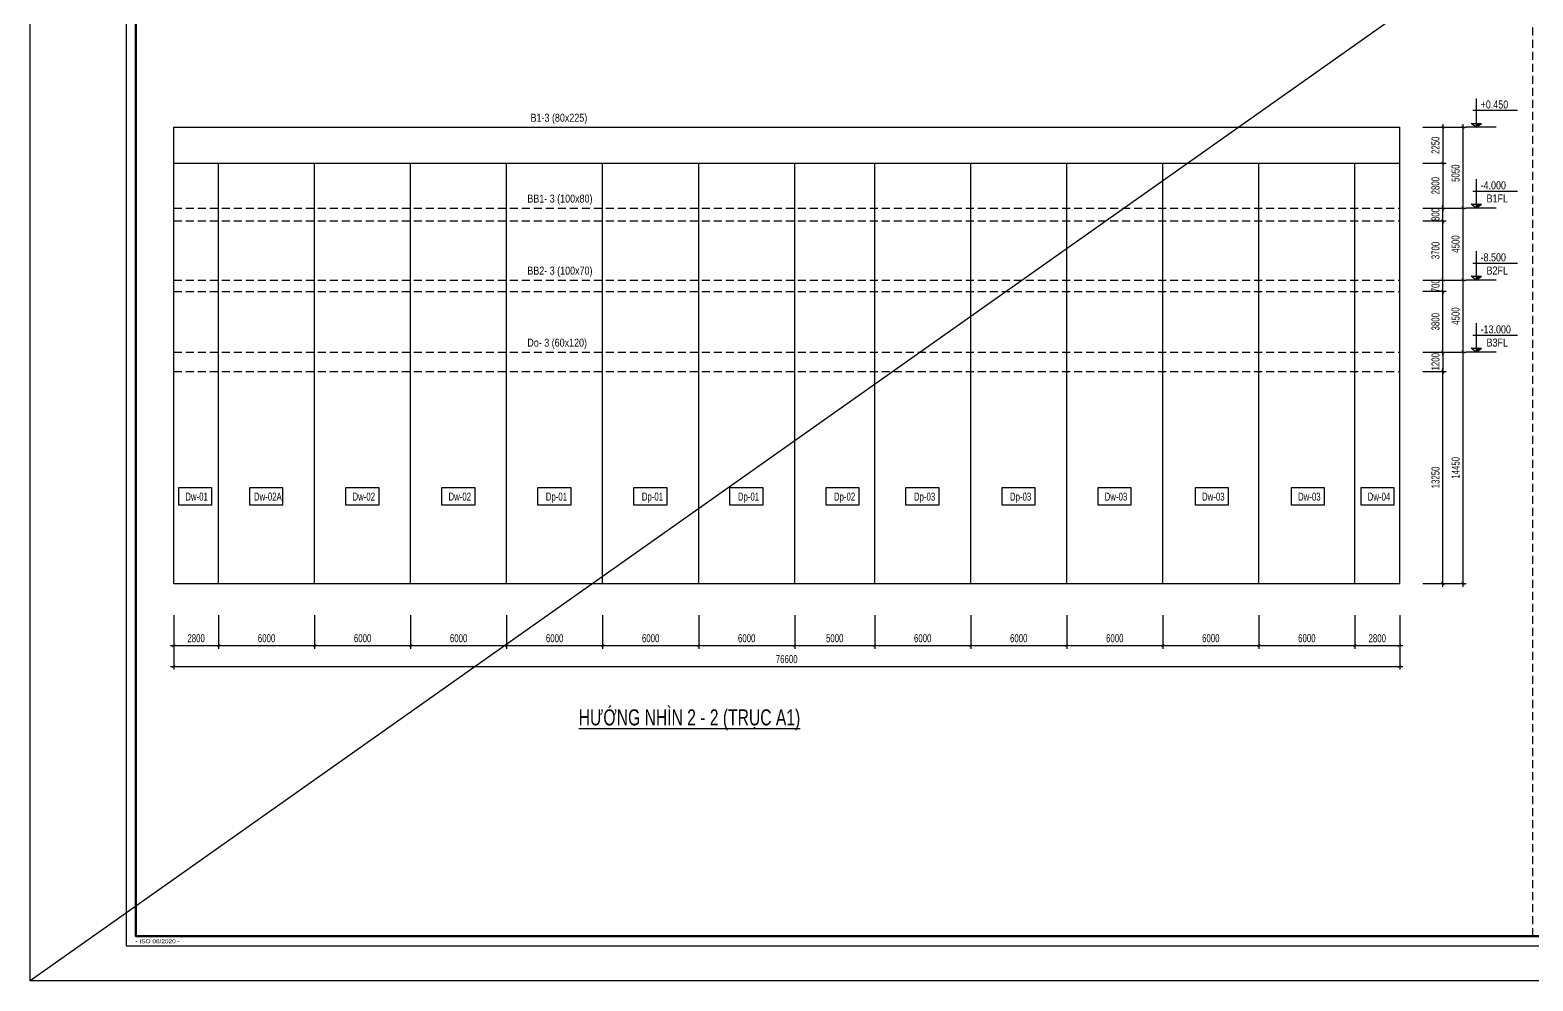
# Model space of a CAD drawing. Extents: x -492186 to 1868871, y -490204 to 147457.
# Drawn here: x -492186 to -398286, y 28657 to 88057 of the extents above; entities that cross this region are included whole.
import ezdxf
from ezdxf.enums import TextEntityAlignment as Align

# ---------------------------------------------------------------- set-up
doc = ezdxf.new("R2010")
doc.units = 0
doc.header["$LTSCALE"] = 250
doc.header["$MEASUREMENT"] = 0
doc.linetypes.add('HIDDEN', pattern=[0.375, 0.25, -0.125])
doc.layers.get('0').update_dxf_attribs({"linetype": 'CONTINUOUS'})
doc.layers.get('Defpoints').update_dxf_attribs({"linetype": 'CONTINUOUS'})
for name, color, linetype in [('CDC -TEXT KHUNG', 7, 'CONTINUOUS'), ('CDC-KHUNGTEN', 7, 'CONTINUOUS'), ('CDC.02.DIM', 1, 'CONTINUOUS'), ('CDC.03.BORDER', 3, 'CONTINUOUS'), ('CDC.04.HIDDEN', 8, 'HIDDEN'), ('CDC.06.TEXT', 2, 'CONTINUOUS'), ('CDC.11.NOTE', 8, 'CONTINUOUS')]:
    doc.layers.add(name, color=color, linetype=linetype)
doc.layers.add('KCS_Plotter', color=11, linetype='CONTINUOUS', plot=False)
doc.styles.add('arial', font='arial.ttf', dxfattribs={"width": 0.7})
doc.styles.add('KT CDC', font='arial.ttf', dxfattribs={"width": 0.85, "height": 200})
doc.styles.get("Standard").update_dxf_attribs({"font": 'arial.ttf', "width": 0.7})
doc.dimstyles.new('DIM 200', dxfattribs={"dimscale": 200, "dimtxt": 2.5, "dimasz": 1, "dimexe": 1, "dimexo": 0, "dimgap": 1, "dimtad": 1, "dimdec": 0, "dimdsep": 46, "dimtxsty": 'arial', "dimblk": 'ARCHTICK', "dimcen": 1, "dimdle": 1, "dimclrd": 256, "dimclre": 256, "dimclrt": 2, "dimadec": 0, "dimazin": 0, "dimtfac": 0.00072, "dimtdec": 0, "dimtix": 1, "dimtmove": 2, "dimatfit": 3, "dimldrblk": 'ARCHTICK', "dimfxl": 1, "dimtolj": 1, "dimlwd": -1, "dimlwe": -1, "dimarcsym": 1})

# ---------------------------------------------------------------- blocks, each defined once
blk = doc.blocks.new('_ARCHTICK')
at = {"color": 0, "linetype": 'ByBlock', "const_width": 0.15}
blk.add_lwpolyline([(-0.5, -0.5), (0.5, 0.5)], dxfattribs=at)
blk = doc.blocks.new('*D38')
at = {"layer": 'CDC.02.DIM', "transparency": 16777216}
for p, q in [((-483210, 51505), (-483210, 49408)), ((-480410, 51505), (-480410, 49408)), ((-483410, 49608), (-480210, 49608))]:
    blk.add_line(p, q, dxfattribs=at)
at = {"layer": 'Defpoints', "color": 0, "transparency": 16777216}
for p in [(-483210, 51505), (-480410, 51505), (-480410, 49608)]:
    blk.add_point(p, dxfattribs=at)
at = {"layer": 'CDC.02.DIM', "transparency": 16777216, "xscale": 200, "yscale": 200, "zscale": 200, "rotation": 180}
blk.add_blockref('_ARCHTICK', (-483210, 49608), dxfattribs=at)
at = {"layer": 'CDC.02.DIM', "transparency": 16777216, "xscale": 200, "yscale": 200, "zscale": 200}
blk.add_blockref('_ARCHTICK', (-480410, 49608), dxfattribs=at)
at = {"layer": 'CDC.02.DIM', "color": 2, "transparency": 16777216, "insert": (-481810, 50063), "char_height": 500, "attachment_point": 5, "style": 'arial'}
blk.add_mtext('\\A1;2800', dxfattribs=at)
blk = doc.blocks.new('*D39')
at = {"layer": 'CDC.02.DIM', "transparency": 16777216}
for p, q in [((-427413, 51505), (-427413, 49408)), ((-421413, 51505), (-421413, 49408)), ((-427613, 49608), (-421213, 49608))]:
    blk.add_line(p, q, dxfattribs=at)
at = {"layer": 'Defpoints', "color": 0, "transparency": 16777216}
for p in [(-427413, 51505), (-421413, 51505), (-421413, 49608)]:
    blk.add_point(p, dxfattribs=at)
at = {"layer": 'CDC.02.DIM', "transparency": 16777216, "xscale": 200, "yscale": 200, "zscale": 200, "rotation": 180}
blk.add_blockref('_ARCHTICK', (-427413, 49608), dxfattribs=at)
at = {"layer": 'CDC.02.DIM', "transparency": 16777216, "xscale": 200, "yscale": 200, "zscale": 200}
blk.add_blockref('_ARCHTICK', (-421413, 49608), dxfattribs=at)
at = {"layer": 'CDC.02.DIM', "color": 2, "transparency": 16777216, "insert": (-424413, 50063), "char_height": 500, "attachment_point": 5, "style": 'arial'}
blk.add_mtext('\\A1;6000', dxfattribs=at)
blk = doc.blocks.new('*D40')
at = {"layer": 'CDC.02.DIM', "transparency": 16777216}
for p, q in [((-421413, 51505), (-421413, 49408)), ((-415413, 51505), (-415413, 49408)), ((-421613, 49608), (-415213, 49608))]:
    blk.add_line(p, q, dxfattribs=at)
at = {"layer": 'Defpoints', "color": 0, "transparency": 16777216}
for p in [(-421413, 51505), (-415413, 51505), (-415413, 49608)]:
    blk.add_point(p, dxfattribs=at)
at = {"layer": 'CDC.02.DIM', "transparency": 16777216, "xscale": 200, "yscale": 200, "zscale": 200, "rotation": 180}
blk.add_blockref('_ARCHTICK', (-421413, 49608), dxfattribs=at)
at = {"layer": 'CDC.02.DIM', "transparency": 16777216, "xscale": 200, "yscale": 200, "zscale": 200}
blk.add_blockref('_ARCHTICK', (-415413, 49608), dxfattribs=at)
at = {"layer": 'CDC.02.DIM', "color": 2, "transparency": 16777216, "insert": (-418413, 50063), "char_height": 500, "attachment_point": 5, "style": 'arial'}
blk.add_mtext('\\A1;6000', dxfattribs=at)
blk = doc.blocks.new('*D41')
at = {"layer": 'CDC.02.DIM', "transparency": 16777216}
for p, q in [((-483211, 51505), (-483211, 48103)), ((-406612, 51505), (-406612, 48103)), ((-483411, 48303), (-406412, 48303))]:
    blk.add_line(p, q, dxfattribs=at)
at = {"layer": 'Defpoints', "color": 0, "transparency": 16777216}
for p in [(-483211, 51505), (-406612, 51505), (-406612, 48303)]:
    blk.add_point(p, dxfattribs=at)
at = {"layer": 'CDC.02.DIM', "transparency": 16777216, "xscale": 200, "yscale": 200, "zscale": 200, "rotation": 180}
blk.add_blockref('_ARCHTICK', (-483211, 48303), dxfattribs=at)
at = {"layer": 'CDC.02.DIM', "transparency": 16777216, "xscale": 200, "yscale": 200, "zscale": 200}
blk.add_blockref('_ARCHTICK', (-406612, 48303), dxfattribs=at)
at = {"layer": 'CDC.02.DIM', "color": 2, "transparency": 16777216, "insert": (-444911, 48758), "char_height": 500, "attachment_point": 5, "style": 'arial'}
blk.add_mtext('\\A1;76600', dxfattribs=at)
blk = doc.blocks.new('*D42')
at = {"layer": 'CDC.02.DIM', "transparency": 16777216}
for p, q in [((-433413, 51505), (-433413, 49408)), ((-427413, 51505), (-427413, 49408)), ((-433613, 49608), (-427213, 49608))]:
    blk.add_line(p, q, dxfattribs=at)
at = {"layer": 'Defpoints', "color": 0, "transparency": 16777216}
for p in [(-433413, 51505), (-427413, 51505), (-427413, 49608)]:
    blk.add_point(p, dxfattribs=at)
at = {"layer": 'CDC.02.DIM', "transparency": 16777216, "xscale": 200, "yscale": 200, "zscale": 200, "rotation": 180}
blk.add_blockref('_ARCHTICK', (-433413, 49608), dxfattribs=at)
at = {"layer": 'CDC.02.DIM', "transparency": 16777216, "xscale": 200, "yscale": 200, "zscale": 200}
blk.add_blockref('_ARCHTICK', (-427413, 49608), dxfattribs=at)
at = {"layer": 'CDC.02.DIM', "color": 2, "transparency": 16777216, "insert": (-430413, 50063), "char_height": 500, "attachment_point": 5, "style": 'arial'}
blk.add_mtext('\\A1;6000', dxfattribs=at)
blk = doc.blocks.new('*D43')
at = {"layer": 'CDC.02.DIM', "transparency": 16777216}
for p, q in [((-439413, 51505), (-439413, 49408)), ((-433413, 51505), (-433413, 49408)), ((-439613, 49608), (-433213, 49608))]:
    blk.add_line(p, q, dxfattribs=at)
at = {"layer": 'Defpoints', "color": 0, "transparency": 16777216}
for p in [(-439413, 51505), (-433413, 51505), (-433413, 49608)]:
    blk.add_point(p, dxfattribs=at)
at = {"layer": 'CDC.02.DIM', "transparency": 16777216, "xscale": 200, "yscale": 200, "zscale": 200, "rotation": 180}
blk.add_blockref('_ARCHTICK', (-439413, 49608), dxfattribs=at)
at = {"layer": 'CDC.02.DIM', "transparency": 16777216, "xscale": 200, "yscale": 200, "zscale": 200}
blk.add_blockref('_ARCHTICK', (-433413, 49608), dxfattribs=at)
at = {"layer": 'CDC.02.DIM', "color": 2, "transparency": 16777216, "insert": (-436413, 50063), "char_height": 500, "attachment_point": 5, "style": 'arial'}
blk.add_mtext('\\A1;6000', dxfattribs=at)
blk = doc.blocks.new('*D44')
at = {"layer": 'CDC.02.DIM', "transparency": 16777216}
for p, q in [((-444411, 51505), (-444411, 49408)), ((-439412, 51505), (-439412, 49408)), ((-444611, 49608), (-439212, 49608))]:
    blk.add_line(p, q, dxfattribs=at)
at = {"layer": 'Defpoints', "color": 0, "transparency": 16777216}
for p in [(-444411, 51505), (-439412, 51505), (-439412, 49608)]:
    blk.add_point(p, dxfattribs=at)
at = {"layer": 'CDC.02.DIM', "transparency": 16777216, "xscale": 200, "yscale": 200, "zscale": 200, "rotation": 180}
blk.add_blockref('_ARCHTICK', (-444411, 49608), dxfattribs=at)
at = {"layer": 'CDC.02.DIM', "transparency": 16777216, "xscale": 200, "yscale": 200, "zscale": 200}
blk.add_blockref('_ARCHTICK', (-439412, 49608), dxfattribs=at)
at = {"layer": 'CDC.02.DIM', "color": 2, "transparency": 16777216, "insert": (-441911, 50063), "char_height": 500, "attachment_point": 5, "style": 'arial'}
blk.add_mtext('\\A1;5000', dxfattribs=at)
blk = doc.blocks.new('*D45')
at = {"layer": 'CDC.02.DIM', "transparency": 16777216}
for p, q in [((-450410, 51505), (-450410, 49408)), ((-444410, 51505), (-444410, 49408)), ((-450610, 49608), (-444210, 49608))]:
    blk.add_line(p, q, dxfattribs=at)
at = {"layer": 'Defpoints', "color": 0, "transparency": 16777216}
for p in [(-450410, 51505), (-444410, 51505), (-444410, 49608)]:
    blk.add_point(p, dxfattribs=at)
at = {"layer": 'CDC.02.DIM', "transparency": 16777216, "xscale": 200, "yscale": 200, "zscale": 200, "rotation": 180}
blk.add_blockref('_ARCHTICK', (-450410, 49608), dxfattribs=at)
at = {"layer": 'CDC.02.DIM', "transparency": 16777216, "xscale": 200, "yscale": 200, "zscale": 200}
blk.add_blockref('_ARCHTICK', (-444410, 49608), dxfattribs=at)
at = {"layer": 'CDC.02.DIM', "color": 2, "transparency": 16777216, "insert": (-447410, 50063), "char_height": 500, "attachment_point": 5, "style": 'arial'}
blk.add_mtext('\\A1;6000', dxfattribs=at)
blk = doc.blocks.new('*D46')
at = {"layer": 'CDC.02.DIM', "transparency": 16777216}
for p, q in [((-456410, 51505), (-456410, 49408)), ((-450410, 51505), (-450410, 49408)), ((-456610, 49608), (-450210, 49608))]:
    blk.add_line(p, q, dxfattribs=at)
at = {"layer": 'Defpoints', "color": 0, "transparency": 16777216}
for p in [(-456410, 51505), (-450410, 51505), (-450410, 49608)]:
    blk.add_point(p, dxfattribs=at)
at = {"layer": 'CDC.02.DIM', "transparency": 16777216, "xscale": 200, "yscale": 200, "zscale": 200, "rotation": 180}
blk.add_blockref('_ARCHTICK', (-456410, 49608), dxfattribs=at)
at = {"layer": 'CDC.02.DIM', "transparency": 16777216, "xscale": 200, "yscale": 200, "zscale": 200}
blk.add_blockref('_ARCHTICK', (-450410, 49608), dxfattribs=at)
at = {"layer": 'CDC.02.DIM', "color": 2, "transparency": 16777216, "insert": (-453410, 50063), "char_height": 500, "attachment_point": 5, "style": 'arial'}
blk.add_mtext('\\A1;6000', dxfattribs=at)
blk = doc.blocks.new('*D47')
at = {"layer": 'CDC.02.DIM', "transparency": 16777216}
for p, q in [((-462410, 51505), (-462410, 49408)), ((-456410, 51505), (-456410, 49408)), ((-462610, 49608), (-456210, 49608))]:
    blk.add_line(p, q, dxfattribs=at)
at = {"layer": 'Defpoints', "color": 0, "transparency": 16777216}
for p in [(-462410, 51505), (-456410, 51505), (-456410, 49608)]:
    blk.add_point(p, dxfattribs=at)
at = {"layer": 'CDC.02.DIM', "transparency": 16777216, "xscale": 200, "yscale": 200, "zscale": 200, "rotation": 180}
blk.add_blockref('_ARCHTICK', (-462410, 49608), dxfattribs=at)
at = {"layer": 'CDC.02.DIM', "transparency": 16777216, "xscale": 200, "yscale": 200, "zscale": 200}
blk.add_blockref('_ARCHTICK', (-456410, 49608), dxfattribs=at)
at = {"layer": 'CDC.02.DIM', "color": 2, "transparency": 16777216, "insert": (-459410, 50063), "char_height": 500, "attachment_point": 5, "style": 'arial'}
blk.add_mtext('\\A1;6000', dxfattribs=at)
blk = doc.blocks.new('*D48')
at = {"layer": 'CDC.02.DIM', "transparency": 16777216}
for p, q in [((-474410, 51505), (-474410, 49408)), ((-468410, 51505), (-468410, 49408)), ((-474610, 49608), (-468210, 49608))]:
    blk.add_line(p, q, dxfattribs=at)
at = {"layer": 'Defpoints', "color": 0, "transparency": 16777216}
for p in [(-474410, 51505), (-468410, 51505), (-468410, 49608)]:
    blk.add_point(p, dxfattribs=at)
at = {"layer": 'CDC.02.DIM', "transparency": 16777216, "xscale": 200, "yscale": 200, "zscale": 200, "rotation": 180}
blk.add_blockref('_ARCHTICK', (-474410, 49608), dxfattribs=at)
at = {"layer": 'CDC.02.DIM', "transparency": 16777216, "xscale": 200, "yscale": 200, "zscale": 200}
blk.add_blockref('_ARCHTICK', (-468410, 49608), dxfattribs=at)
at = {"layer": 'CDC.02.DIM', "color": 2, "transparency": 16777216, "insert": (-471410, 50063), "char_height": 500, "attachment_point": 5, "style": 'arial'}
blk.add_mtext('\\A1;6000', dxfattribs=at)
blk = doc.blocks.new('*D49')
at = {"layer": 'CDC.02.DIM', "transparency": 16777216}
for p, q in [((-480410, 51505), (-480410, 49408)), ((-474410, 51505), (-474410, 49408)), ((-480610, 49608), (-474210, 49608))]:
    blk.add_line(p, q, dxfattribs=at)
at = {"layer": 'Defpoints', "color": 0, "transparency": 16777216}
for p in [(-480410, 51505), (-474410, 51505), (-474410, 49608)]:
    blk.add_point(p, dxfattribs=at)
at = {"layer": 'CDC.02.DIM', "transparency": 16777216, "xscale": 200, "yscale": 200, "zscale": 200, "rotation": 180}
blk.add_blockref('_ARCHTICK', (-480410, 49608), dxfattribs=at)
at = {"layer": 'CDC.02.DIM', "transparency": 16777216, "xscale": 200, "yscale": 200, "zscale": 200}
blk.add_blockref('_ARCHTICK', (-474410, 49608), dxfattribs=at)
at = {"layer": 'CDC.02.DIM', "color": 2, "transparency": 16777216, "insert": (-477410, 50063), "char_height": 500, "attachment_point": 5, "style": 'arial'}
blk.add_mtext('\\A1;6000', dxfattribs=at)
blk = doc.blocks.new('*D50')
at = {"layer": 'CDC.02.DIM', "transparency": 16777216}
for p, q in [((-468410, 51505), (-468410, 49408)), ((-462410, 51505), (-462410, 49408)), ((-468610, 49608), (-462210, 49608))]:
    blk.add_line(p, q, dxfattribs=at)
at = {"layer": 'Defpoints', "color": 0, "transparency": 16777216}
for p in [(-468410, 51505), (-462410, 51505), (-462410, 49608)]:
    blk.add_point(p, dxfattribs=at)
at = {"layer": 'CDC.02.DIM', "transparency": 16777216, "xscale": 200, "yscale": 200, "zscale": 200, "rotation": 180}
blk.add_blockref('_ARCHTICK', (-468410, 49608), dxfattribs=at)
at = {"layer": 'CDC.02.DIM', "transparency": 16777216, "xscale": 200, "yscale": 200, "zscale": 200}
blk.add_blockref('_ARCHTICK', (-462410, 49608), dxfattribs=at)
at = {"layer": 'CDC.02.DIM', "color": 2, "transparency": 16777216, "insert": (-465410, 50063), "char_height": 500, "attachment_point": 5, "style": 'arial'}
blk.add_mtext('\\A1;6000', dxfattribs=at)
blk = doc.blocks.new('*D51')
at = {"layer": 'CDC.02.DIM', "transparency": 16777216}
for p, q in [((-403918, 79936), (-403918, 76736)), ((-405159, 79736), (-403718, 79736)), ((-405159, 76936), (-403718, 76936))]:
    blk.add_line(p, q, dxfattribs=at)
at = {"layer": 'Defpoints', "color": 0, "transparency": 16777216}
for p in [(-405159, 79736), (-405159, 76936), (-403918, 76936)]:
    blk.add_point(p, dxfattribs=at)
at = {"layer": 'CDC.02.DIM', "transparency": 16777216, "xscale": 200, "yscale": 200, "zscale": 200}
for p, rotation in [((-403918, 79736), 90), ((-403918, 76936), 270)]:
    blk.add_blockref('_ARCHTICK', p, dxfattribs=dict(at, rotation=rotation))
at = {"layer": 'CDC.02.DIM', "color": 2, "transparency": 16777216, "insert": (-404373, 78336), "char_height": 500, "attachment_point": 5, "rotation": 90, "style": 'arial'}
blk.add_mtext('\\A1;2800', dxfattribs=at)
blk = doc.blocks.new('*D52')
at = {"layer": 'CDC.02.DIM', "transparency": 16777216}
for p, q in [((-405159, 76136), (-403718, 76136)), ((-403918, 72236), (-403918, 76336)), ((-405159, 72436), (-403718, 72436))]:
    blk.add_line(p, q, dxfattribs=at)
at = {"layer": 'Defpoints', "color": 0, "transparency": 16777216}
for p in [(-405159, 76136), (-403918, 76136), (-405159, 72436)]:
    blk.add_point(p, dxfattribs=at)
at = {"layer": 'CDC.02.DIM', "transparency": 16777216, "xscale": 200, "yscale": 200, "zscale": 200}
for p, rotation in [((-403918, 76136), 90), ((-403918, 72436), 270)]:
    blk.add_blockref('_ARCHTICK', p, dxfattribs=dict(at, rotation=rotation))
at = {"layer": 'CDC.02.DIM', "color": 2, "transparency": 16777216, "insert": (-404373, 74286), "char_height": 500, "attachment_point": 5, "rotation": 90, "style": 'arial'}
blk.add_mtext('\\A1;3700', dxfattribs=at)
blk = doc.blocks.new('*D53')
at = {"layer": 'CDC.02.DIM', "transparency": 16777216}
for p, q in [((-405159, 66736), (-403718, 66736)), ((-403918, 53286), (-403918, 66936)), ((-405159, 53486), (-403718, 53486))]:
    blk.add_line(p, q, dxfattribs=at)
at = {"layer": 'Defpoints', "color": 0, "transparency": 16777216}
for p in [(-405159, 66736), (-403918, 66736), (-405159, 53486)]:
    blk.add_point(p, dxfattribs=at)
at = {"layer": 'CDC.02.DIM', "transparency": 16777216, "xscale": 200, "yscale": 200, "zscale": 200}
for p, rotation in [((-403918, 66736), 90), ((-403918, 53486), 270)]:
    blk.add_blockref('_ARCHTICK', p, dxfattribs=dict(at, rotation=rotation))
at = {"layer": 'CDC.02.DIM', "color": 2, "transparency": 16777216, "insert": (-404373, 60111), "char_height": 500, "attachment_point": 5, "rotation": 90, "style": 'arial'}
blk.add_mtext('\\A1;13250', dxfattribs=at)
blk = doc.blocks.new('*D54')
at = {"layer": 'CDC.02.DIM', "transparency": 16777216}
for p, q in [((-405159, 67936), (-403718, 67936)), ((-403918, 67936), (-403918, 68136)), ((-403918, 67936), (-403918, 66736)), ((-405159, 66736), (-403718, 66736)), ((-403918, 66736), (-403918, 66536))]:
    blk.add_line(p, q, dxfattribs=at)
at = {"layer": 'Defpoints', "color": 0, "transparency": 16777216}
for p in [(-405159, 67936), (-405159, 66736), (-403918, 66736)]:
    blk.add_point(p, dxfattribs=at)
at = {"layer": 'CDC.02.DIM', "transparency": 16777216, "xscale": 200, "yscale": 200, "zscale": 200}
for p, rotation in [((-403918, 67936), 270), ((-403918, 66736), 90)]:
    blk.add_blockref('_ARCHTICK', p, dxfattribs=dict(at, rotation=rotation))
at = {"layer": 'CDC.02.DIM', "color": 2, "transparency": 16777216, "insert": (-404373, 67336), "char_height": 500, "attachment_point": 5, "rotation": 90, "style": 'arial'}
blk.add_mtext('\\A1;1200', dxfattribs=at)
blk = doc.blocks.new('*D55')
at = {"layer": 'CDC.02.DIM', "transparency": 16777216}
for p, q in [((-403918, 76936), (-403918, 77136)), ((-405159, 76936), (-403718, 76936)), ((-405159, 76136), (-403718, 76136)), ((-403918, 76136), (-403918, 76936)), ((-403918, 76136), (-403918, 75936))]:
    blk.add_line(p, q, dxfattribs=at)
at = {"layer": 'Defpoints', "color": 0, "transparency": 16777216}
for p in [(-405159, 76936), (-405159, 76136), (-403918, 76936)]:
    blk.add_point(p, dxfattribs=at)
at = {"layer": 'CDC.02.DIM', "transparency": 16777216, "xscale": 200, "yscale": 200, "zscale": 200}
for p, rotation in [((-403918, 76936), 270), ((-403918, 76136), 90)]:
    blk.add_blockref('_ARCHTICK', p, dxfattribs=dict(at, rotation=rotation))
at = {"layer": 'CDC.02.DIM', "color": 2, "transparency": 16777216, "insert": (-404373, 76536), "char_height": 500, "attachment_point": 5, "rotation": 90, "style": 'arial'}
blk.add_mtext('\\A1;800', dxfattribs=at)
blk = doc.blocks.new('*D56')
at = {"layer": 'CDC.02.DIM', "transparency": 16777216}
for p, q in [((-405159, 71736), (-403718, 71736)), ((-403918, 67736), (-403918, 71936)), ((-405159, 67936), (-403718, 67936))]:
    blk.add_line(p, q, dxfattribs=at)
at = {"layer": 'Defpoints', "color": 0, "transparency": 16777216}
for p in [(-405159, 71736), (-403918, 71736), (-405159, 67936)]:
    blk.add_point(p, dxfattribs=at)
at = {"layer": 'CDC.02.DIM', "transparency": 16777216, "xscale": 200, "yscale": 200, "zscale": 200}
for p, rotation in [((-403918, 71736), 90), ((-403918, 67936), 270)]:
    blk.add_blockref('_ARCHTICK', p, dxfattribs=dict(at, rotation=rotation))
at = {"layer": 'CDC.02.DIM', "color": 2, "transparency": 16777216, "insert": (-404373, 69836), "char_height": 500, "attachment_point": 5, "rotation": 90, "style": 'arial'}
blk.add_mtext('\\A1;3800', dxfattribs=at)
blk = doc.blocks.new('*D57')
at = {"layer": 'CDC.02.DIM', "transparency": 16777216}
for p, q in [((-405159, 72436), (-403718, 72436)), ((-403918, 72436), (-403918, 72636)), ((-403918, 71736), (-403918, 72436)), ((-405159, 71736), (-403718, 71736)), ((-403918, 71736), (-403918, 71536))]:
    blk.add_line(p, q, dxfattribs=at)
at = {"layer": 'Defpoints', "color": 0, "transparency": 16777216}
for p in [(-405159, 72436), (-403918, 72436), (-405159, 71736)]:
    blk.add_point(p, dxfattribs=at)
at = {"layer": 'CDC.02.DIM', "transparency": 16777216, "xscale": 200, "yscale": 200, "zscale": 200}
for p, rotation in [((-403918, 72436), 270), ((-403918, 71736), 90)]:
    blk.add_blockref('_ARCHTICK', p, dxfattribs=dict(at, rotation=rotation))
at = {"layer": 'CDC.02.DIM', "color": 2, "transparency": 16777216, "insert": (-404373, 72086), "char_height": 500, "attachment_point": 5, "rotation": 90, "style": 'arial'}
blk.add_mtext('\\A1;700', dxfattribs=at)
blk = doc.blocks.new('*D58')
at = {"layer": 'CDC.02.DIM', "transparency": 16777216}
for p, q in [((-405159, 81985), (-402463, 81985)), ((-402663, 82185), (-402663, 76736)), ((-405159, 76936), (-402463, 76936))]:
    blk.add_line(p, q, dxfattribs=at)
at = {"layer": 'Defpoints', "color": 0, "transparency": 16777216}
for p in [(-405159, 81985), (-405159, 76936), (-402663, 76936)]:
    blk.add_point(p, dxfattribs=at)
at = {"layer": 'CDC.02.DIM', "transparency": 16777216, "xscale": 200, "yscale": 200, "zscale": 200}
for p, rotation in [((-402663, 81985), 90), ((-402663, 76936), 270)]:
    blk.add_blockref('_ARCHTICK', p, dxfattribs=dict(at, rotation=rotation))
at = {"layer": 'CDC.02.DIM', "color": 2, "transparency": 16777216, "insert": (-403118, 79116), "char_height": 500, "attachment_point": 5, "rotation": 90, "style": 'arial'}
blk.add_mtext('\\A1;5050', dxfattribs=at)
blk = doc.blocks.new('*D59')
at = {"layer": 'CDC.02.DIM', "transparency": 16777216}
for p, q in [((-402663, 77136), (-402663, 72236)), ((-405159, 76936), (-402463, 76936)), ((-405159, 72436), (-402463, 72436))]:
    blk.add_line(p, q, dxfattribs=at)
at = {"layer": 'Defpoints', "color": 0, "transparency": 16777216}
for p in [(-405159, 76936), (-405159, 72436), (-402663, 72436)]:
    blk.add_point(p, dxfattribs=at)
at = {"layer": 'CDC.02.DIM', "transparency": 16777216, "xscale": 200, "yscale": 200, "zscale": 200}
for p, rotation in [((-402663, 76936), 90), ((-402663, 72436), 270)]:
    blk.add_blockref('_ARCHTICK', p, dxfattribs=dict(at, rotation=rotation))
at = {"layer": 'CDC.02.DIM', "color": 2, "transparency": 16777216, "insert": (-403118, 74686), "char_height": 500, "attachment_point": 5, "rotation": 90, "style": 'arial'}
blk.add_mtext('\\A1;4500', dxfattribs=at)
blk = doc.blocks.new('*D60')
at = {"layer": 'CDC.02.DIM', "transparency": 16777216}
for p, q in [((-405159, 72436), (-402463, 72436)), ((-402663, 72636), (-402663, 67736)), ((-405159, 67936), (-402463, 67936))]:
    blk.add_line(p, q, dxfattribs=at)
at = {"layer": 'Defpoints', "color": 0, "transparency": 16777216}
for p in [(-405159, 72436), (-405159, 67936), (-402663, 67936)]:
    blk.add_point(p, dxfattribs=at)
at = {"layer": 'CDC.02.DIM', "transparency": 16777216, "xscale": 200, "yscale": 200, "zscale": 200}
for p, rotation in [((-402663, 72436), 90), ((-402663, 67936), 270)]:
    blk.add_blockref('_ARCHTICK', p, dxfattribs=dict(at, rotation=rotation))
at = {"layer": 'CDC.02.DIM', "color": 2, "transparency": 16777216, "insert": (-403118, 70186), "char_height": 500, "attachment_point": 5, "rotation": 90, "style": 'arial'}
blk.add_mtext('\\A1;4500', dxfattribs=at)
blk = doc.blocks.new('*D61')
at = {"layer": 'CDC.02.DIM', "transparency": 16777216}
for p, q in [((-405159, 67936), (-402463, 67936)), ((-402663, 68136), (-402663, 53286)), ((-405159, 53486), (-402463, 53486))]:
    blk.add_line(p, q, dxfattribs=at)
at = {"layer": 'Defpoints', "color": 0, "transparency": 16777216}
for p in [(-405159, 67936), (-405159, 53486), (-402663, 53486)]:
    blk.add_point(p, dxfattribs=at)
at = {"layer": 'CDC.02.DIM', "transparency": 16777216, "xscale": 200, "yscale": 200, "zscale": 200}
for p, rotation in [((-402663, 67936), 90), ((-402663, 53486), 270)]:
    blk.add_blockref('_ARCHTICK', p, dxfattribs=dict(at, rotation=rotation))
at = {"layer": 'CDC.02.DIM', "color": 2, "transparency": 16777216, "insert": (-403118, 60711), "char_height": 500, "attachment_point": 5, "rotation": 90, "style": 'arial'}
blk.add_mtext('\\A1;14450', dxfattribs=at)
blk = doc.blocks.new('*D62')
at = {"layer": 'CDC.02.DIM', "transparency": 16777216}
for p, q in [((-415413, 51505), (-415413, 49408)), ((-409413, 51505), (-409413, 49408)), ((-415613, 49608), (-409213, 49608))]:
    blk.add_line(p, q, dxfattribs=at)
at = {"layer": 'Defpoints', "color": 0, "transparency": 16777216}
for p in [(-415413, 51505), (-409413, 51505), (-409413, 49608)]:
    blk.add_point(p, dxfattribs=at)
at = {"layer": 'CDC.02.DIM', "transparency": 16777216, "xscale": 200, "yscale": 200, "zscale": 200, "rotation": 180}
blk.add_blockref('_ARCHTICK', (-415413, 49608), dxfattribs=at)
at = {"layer": 'CDC.02.DIM', "transparency": 16777216, "xscale": 200, "yscale": 200, "zscale": 200}
blk.add_blockref('_ARCHTICK', (-409413, 49608), dxfattribs=at)
at = {"layer": 'CDC.02.DIM', "color": 2, "transparency": 16777216, "insert": (-412413, 50063), "char_height": 500, "attachment_point": 5, "style": 'arial'}
blk.add_mtext('\\A1;6000', dxfattribs=at)
blk = doc.blocks.new('*D63')
at = {"layer": 'CDC.02.DIM', "transparency": 16777216}
for p, q in [((-409413, 51505), (-409413, 49408)), ((-406613, 51505), (-406613, 49408)), ((-409613, 49608), (-406413, 49608))]:
    blk.add_line(p, q, dxfattribs=at)
at = {"layer": 'Defpoints', "color": 0, "transparency": 16777216}
for p in [(-409413, 51505), (-406613, 51505), (-406613, 49608)]:
    blk.add_point(p, dxfattribs=at)
at = {"layer": 'CDC.02.DIM', "transparency": 16777216, "xscale": 200, "yscale": 200, "zscale": 200, "rotation": 180}
blk.add_blockref('_ARCHTICK', (-409413, 49608), dxfattribs=at)
at = {"layer": 'CDC.02.DIM', "transparency": 16777216, "xscale": 200, "yscale": 200, "zscale": 200}
blk.add_blockref('_ARCHTICK', (-406613, 49608), dxfattribs=at)
at = {"layer": 'CDC.02.DIM', "color": 2, "transparency": 16777216, "insert": (-408013, 50063), "char_height": 500, "attachment_point": 5, "style": 'arial'}
blk.add_mtext('\\A1;2800', dxfattribs=at)
blk = doc.blocks.new('*D66')
at = {"layer": 'CDC.02.DIM', "transparency": 16777216}
for p, q in [((-405159, 81985), (-403718, 81985)), ((-403918, 82185), (-403918, 79536)), ((-405159, 79736), (-403718, 79736))]:
    blk.add_line(p, q, dxfattribs=at)
at = {"layer": 'Defpoints', "color": 0, "transparency": 16777216}
for p in [(-405159, 81985), (-405159, 79736), (-403918, 79736)]:
    blk.add_point(p, dxfattribs=at)
at = {"layer": 'CDC.02.DIM', "transparency": 16777216, "xscale": 200, "yscale": 200, "zscale": 200}
for p, rotation in [((-403918, 81985), 90), ((-403918, 79736), 270)]:
    blk.add_blockref('_ARCHTICK', p, dxfattribs=dict(at, rotation=rotation))
at = {"layer": 'CDC.02.DIM', "color": 2, "transparency": 16777216, "insert": (-404373, 80860), "char_height": 500, "attachment_point": 5, "rotation": 90, "style": 'arial'}
blk.add_mtext('\\A1;2250', dxfattribs=at)
blk = doc.blocks.new('KHUNG TEN')
at = {"layer": 'CDC-KHUNGTEN', "color": 8}
blk.add_lwpolyline([(75096, 1100), (83000, 1100), (83000, 58300), (3000, 58300), (3000, 1100), (75096, 1100)], dxfattribs=at)
at = {"layer": 'CDC-KHUNGTEN', "color": 255, "lineweight": 60}
blk.add_lwpolyline([(74900, 1400), (74900, 58000), (3300, 58000), (3300, 1400), (74900, 1400)], close=True, dxfattribs=at)
at = {"layer": 'Defpoints', "color": 1, "ltscale": 0.2}
blk.add_lwpolyline([(0, 0), (0, 59400), (84100, 59400), (84100, 0), (0, 0)], close=True, dxfattribs=at)
at = {"layer": 'CDC -TEXT KHUNG', "color": 6, "style": 'KT CDC', "width": 1.15}
blk.add_text('- ISO 08/2020 -', height=125.69, dxfattribs=at).set_placement((3294, 1177))

msp = doc.modelspace()

# ---------------------------------------------------------------- hatches: boundary and pattern name
at = {"layer": 'CDC.11.NOTE'}
for points in [[(-401501.9, 82229.1), (-401827.5, 82229.1), (-401827.5, 81985.1)], [(-401501.9, 77179.6), (-401827.5, 77179.6), (-401827.5, 76935.5)], [(-401501.9, 72679.6), (-401827.5, 72679.6), (-401827.5, 72435.5)], [(-401501.9, 68179.6), (-401827.5, 68179.6), (-401827.5, 67935.5)]]:
    msp.add_hatch(color=256, dxfattribs=at).paths.add_polyline_path(points)

# ---------------------------------------------------------------- linework, layer by layer
at = {"layer": 'CDC.03.BORDER'}
for p, q in [((-483210.4, 53485.5), (-483210.4, 81985.5)), ((-483210.4, 81985.5), (-406612.5, 81985.5)), ((-406612.5, 53485.5), (-406612.5, 81985.5)), ((-483210.4, 79735.5), (-406612.5, 79735.5)), ((-480410.4, 53485.5), (-480410.4, 79735.5)), ((-474410.4, 53485.5), (-474410.4, 79735.5)), ((-468410.4, 53485.5), (-468410.4, 79735.5)), ((-462410.4, 53485.5), (-462410.4, 79735.5)), ((-456410.4, 53485.5), (-456410.4, 79735.5)), ((-450410.4, 53485.5), (-450410.4, 79735.5)), ((-444410.4, 53485.5), (-444410.4, 79735.5)), ((-439412.5, 53485.5), (-439412.5, 79735.5)), ((-433412.5, 53485.5), (-433412.5, 79735.5)), ((-427412.5, 53485.5), (-427412.5, 79735.5)), ((-421412.5, 53485.5), (-421412.5, 79735.5)), ((-415412.5, 53485.5), (-415412.5, 79735.5)), ((-409412.5, 53485.5), (-409412.5, 79735.5)), ((-483210.4, 53485.5), (-406612.5, 53485.5))]:
    msp.add_line(p, q, dxfattribs=at)
at = {"layer": 'CDC.04.HIDDEN', "ltscale": 8}
for p, q in [((-398286.2, 31456.9), (-398286.2, 144656.9)), ((-483210.4, 76935.5), (-406612.5, 76935.5)), ((-483210.4, 76135.5), (-406612.5, 76135.5)), ((-483210.4, 72435.5), (-406612.5, 72435.5)), ((-483210.4, 71735.5), (-406612.5, 71735.5)), ((-483210.4, 67935.5), (-406612.5, 67935.5)), ((-483210.4, 66735.5), (-406612.5, 66735.5))]:
    msp.add_line(p, q, dxfattribs=at)
at = {"layer": 'CDC.11.NOTE'}
for p, q in [((-401827.5, 83791.1), (-401827.5, 81985.1)), ((-399249.7, 83025.2), (-402044, 83025.2)), ((-400587.6, 81985.1), (-402463, 81985.1)), ((-401827.5, 81985.1), (-402153, 82229.1)), ((-402153, 82229.1), (-401501.9, 82229.1)), ((-401827.5, 81985.1), (-401501.9, 82229.1)), ((-399249.7, 77975.6), (-402044, 77975.6)), ((-401827.5, 78741.5), (-401827.5, 76935.5)), ((-401827.5, 76935.5), (-402153, 77179.6)), ((-402153, 77179.6), (-401501.9, 77179.6)), ((-401827.5, 76935.5), (-401501.9, 77179.6)), ((-400587.6, 76935.5), (-402463, 76935.5)), ((-401827.5, 74241.5), (-401827.5, 72435.5)), ((-399249.7, 73475.6), (-402044, 73475.6)), ((-400587.6, 72435.5), (-402463, 72435.5)), ((-401827.5, 72435.5), (-402153, 72679.6)), ((-402153, 72679.6), (-401501.9, 72679.6)), ((-401827.5, 72435.5), (-401501.9, 72679.6)), ((-401827.5, 69741.5), (-401827.5, 67935.5)), ((-399249.7, 68975.6), (-402044, 68975.6)), ((-400587.6, 67935.5), (-402463, 67935.5)), ((-401827.5, 67935.5), (-402153, 68179.6)), ((-402153, 68179.6), (-401501.9, 68179.6)), ((-401827.5, 67935.5), (-401501.9, 68179.6))]:
    msp.add_line(p, q, dxfattribs=at)
for points in [[(-482900.3, 59482.8), (-480849.9, 59482.8), (-480849.9, 58372.5), (-482900.3, 58372.5)], [(-478455.4, 59482.8), (-476404.9, 59482.8), (-476404.9, 58372.5), (-478455.4, 58372.5)], [(-472455.4, 59482.8), (-470404.9, 59482.8), (-470404.9, 58372.5), (-472455.4, 58372.5)], [(-466455.4, 59482.8), (-464404.9, 59482.8), (-464404.9, 58372.5), (-466455.4, 58372.5)], [(-460455.4, 59482.8), (-458404.9, 59482.8), (-458404.9, 58372.5), (-460455.4, 58372.5)], [(-454455.4, 59482.8), (-452404.9, 59482.8), (-452404.9, 58372.5), (-454455.4, 58372.5)], [(-448455.4, 59482.8), (-446404.9, 59482.8), (-446404.9, 58372.5), (-448455.4, 58372.5)], [(-442455.4, 59482.8), (-440404.9, 59482.8), (-440404.9, 58372.5), (-442455.4, 58372.5)], [(-437457.5, 59482.8), (-435407, 59482.8), (-435407, 58372.5), (-437457.5, 58372.5)], [(-431457.5, 59482.8), (-429407, 59482.8), (-429407, 58372.5), (-431457.5, 58372.5)], [(-425457.5, 59482.8), (-423407, 59482.8), (-423407, 58372.5), (-425457.5, 58372.5)], [(-419376.6, 59482.8), (-417326.1, 59482.8), (-417326.1, 58372.5), (-419376.6, 58372.5)], [(-413376.6, 59482.8), (-411326.1, 59482.8), (-411326.1, 58372.5), (-413376.6, 58372.5)], [(-409022.4, 59482.8), (-406971.9, 59482.8), (-406971.9, 58372.5), (-409022.4, 58372.5)]]:
    msp.add_lwpolyline(points, close=True, dxfattribs=at)
at = {"layer": 'KCS_Plotter'}
msp.add_line((-323986, 147456.9), (-492186, 28656.9), dxfattribs=at)

# ---------------------------------------------------------------- block references
at = {"layer": 'CDC.06.TEXT', "xscale": 2, "yscale": 2, "zscale": 2}
msp.add_blockref('KHUNG TEN', (-492186, 28656.9), dxfattribs=at)

# ---------------------------------------------------------------- texts
at = {"layer": 'CDC.06.TEXT', "style": 'arial', "width": 0.8}
for s, p in [('+0.450', (-401556.9, 83159.7)), ('B1-3 (80x225)', (-460914.3, 82329.6)), ('-4.000', (-401556.9, 78110.1)), ('BB1- 3 (100x80)', (-461115.4, 77279.6)), ('B1FL', (-401185.2, 77286.9)), ('BB2- 3 (100x70)', (-461115.4, 72779.6)), ('-8.500', (-401556.9, 73610.1)), ('B2FL', (-401185.2, 72786.9)), ('-13.000', (-401556.9, 69110.1)), ('Do- 3 (60x120)', (-461115.4, 68279.6)), ('B3FL', (-401185.2, 68286.9))]:
    msp.add_text(s, height=500, dxfattribs=at).set_placement(p)
at = {"layer": 'CDC.06.TEXT', "style": 'arial', "width": 0.7}
for s, p in [('Dw-01', (-481076, 58661)), ('Dw-02A', (-476460.8, 58661)), ('Dw-02', (-470631.1, 58661)), ('Dw-02', (-464631.1, 58661)), ('Dp-01', (-458631.1, 58661)), ('Dp-01', (-452631.1, 58661)), ('Dp-01', (-446631.1, 58661)), ('Dp-02', (-440631.1, 58661)), ('Dp-03', (-435633.2, 58661)), ('Dp-03', (-429633.2, 58661)), ('Dw-03', (-423633.2, 58661)), ('Dw-03', (-417552.3, 58661)), ('Dw-03', (-411552.3, 58661)), ('Dw-04', (-407198, 58661))]:
    msp.add_text(s, height=500, dxfattribs=at).set_placement(p, align=Align.RIGHT)
at = {"layer": 'CDC.06.TEXT', "width": 0.7}
msp.add_text('%%UHƯỚNG NHÌN 2 - 2 (TRỤC A1)', height=1000, dxfattribs=at).set_placement((-457907.5, 44620.9))

# ---------------------------------------------------------------- dimensions: what is measured, and where the dimension line sits
at = {"layer": 'CDC.02.DIM'}
dim = msp.add_linear_dim(base=(-402663, 76935.5), p1=(-405158.6, 81985.1), p2=(-405158.6, 76935.5), angle=90, dimstyle='DIM 200', dxfattribs=at)
dim.commit()
dim.dimension.update_dxf_attribs({"geometry": '*D58', "text_midpoint": (-403118.2, 79116.5), "dimtype": 160})
for base, p1, p2, angle, picture, middle in [((-403917.8, 79735.5), (-405158.6, 81985.1), (-405158.6, 79735.5), 90, '*D66', (-404373.1, 80860.3)), ((-403917.8, 76935.5), (-405158.6, 79735.5), (-405158.6, 76935.5), 90, '*D51', (-404373.1, 78335.5)), ((-403917.8, 76935.5), (-405158.6, 76135.5), (-405158.6, 76935.5), 90, '*D55', (-404373.1, 76535.5)), ((-402663, 72435.5), (-405158.6, 76935.5), (-405158.6, 72435.5), 90, '*D59', (-403118.2, 74685.5)), ((-403917.8, 76135.5), (-405158.6, 72435.5), (-405158.6, 76135.5), 90, '*D52', (-404373.3, 74285.5)), ((-403917.8, 72435.5), (-405158.6, 71735.5), (-405158.6, 72435.5), 90, '*D57', (-404373.1, 72085.5)), ((-402663, 67935.5), (-405158.6, 72435.5), (-405158.6, 67935.5), 90, '*D60', (-403118.2, 70185.5)), ((-403917.8, 71735.5), (-405158.6, 67935.5), (-405158.6, 71735.5), 90, '*D56', (-404373.3, 69835.5)), ((-403917.8, 66735.5), (-405158.6, 67935.5), (-405158.6, 66735.5), 90, '*D54', (-404373.1, 67335.5)), ((-402663, 53485.5), (-405158.6, 67935.5), (-405158.6, 53485.5), 90, '*D61', (-403118.2, 60710.5)), ((-403917.8, 66735.5), (-405158.6, 53485.5), (-405158.6, 66735.5), 90, '*D53', (-404373.3, 60110.5)), ((-406611.5, 48302.6), (-483211.4, 51505.2), (-406611.5, 51505.2), 360, '*D41', (-444911.5, 48757.9)), ((-480410.4, 49608.2), (-483210.4, 51505.2), (-480410.4, 51505.2), 360, '*D38', (-481810.4, 50063.5)), ((-474410.4, 49608.2), (-480410.4, 51505.2), (-474410.4, 51505.2), 360, '*D49', (-477410.4, 50063.5)), ((-468410.4, 49608.2), (-474410.4, 51505.2), (-468410.4, 51505.2), 360, '*D48', (-471410.4, 50063.5)), ((-462410.4, 49608.2), (-468410.4, 51505.2), (-462410.4, 51505.2), 360, '*D50', (-465410.4, 50063.5)), ((-456410.4, 49608.2), (-462410.4, 51505.2), (-456410.4, 51505.2), 360, '*D47', (-459410.4, 50063.5)), ((-450410.4, 49608.2), (-456410.4, 51505.2), (-450410.4, 51505.2), 360, '*D46', (-453410.4, 50063.5)), ((-444410.4, 49608.2), (-450410.4, 51505.2), (-444410.4, 51505.2), 360, '*D45', (-447410.4, 50063.5)), ((-439411.5, 49608.2), (-444411.4, 51505.2), (-439411.5, 51505.2), 360, '*D44', (-441911.5, 50063.5)), ((-433412.5, 49608.2), (-439412.5, 51505.2), (-433412.5, 51505.2), 360, '*D43', (-436412.5, 50063.5)), ((-427412.5, 49608.2), (-433412.5, 51505.2), (-427412.5, 51505.2), 360, '*D42', (-430412.5, 50063.5)), ((-421412.5, 49608.2), (-427412.5, 51505.2), (-421412.5, 51505.2), 360, '*D39', (-424412.5, 50063.5)), ((-415412.5, 49608.2), (-421412.5, 51505.2), (-415412.5, 51505.2), 360, '*D40', (-418412.5, 50063.5)), ((-409412.5, 49608.2), (-415412.5, 51505.2), (-409412.5, 51505.2), 360, '*D62', (-412412.5, 50063.5)), ((-406612.5, 49608.2), (-409412.5, 51505.2), (-406612.5, 51505.2), 360, '*D63', (-408012.5, 50063.5))]:
    dim = msp.add_linear_dim(base=base, p1=p1, p2=p2, angle=angle, dimstyle='DIM 200', dxfattribs=at)
    dim.commit()
    dim.dimension.update_dxf_attribs({"geometry": picture, "text_midpoint": middle})

doc.saveas('drawing.dxf')
